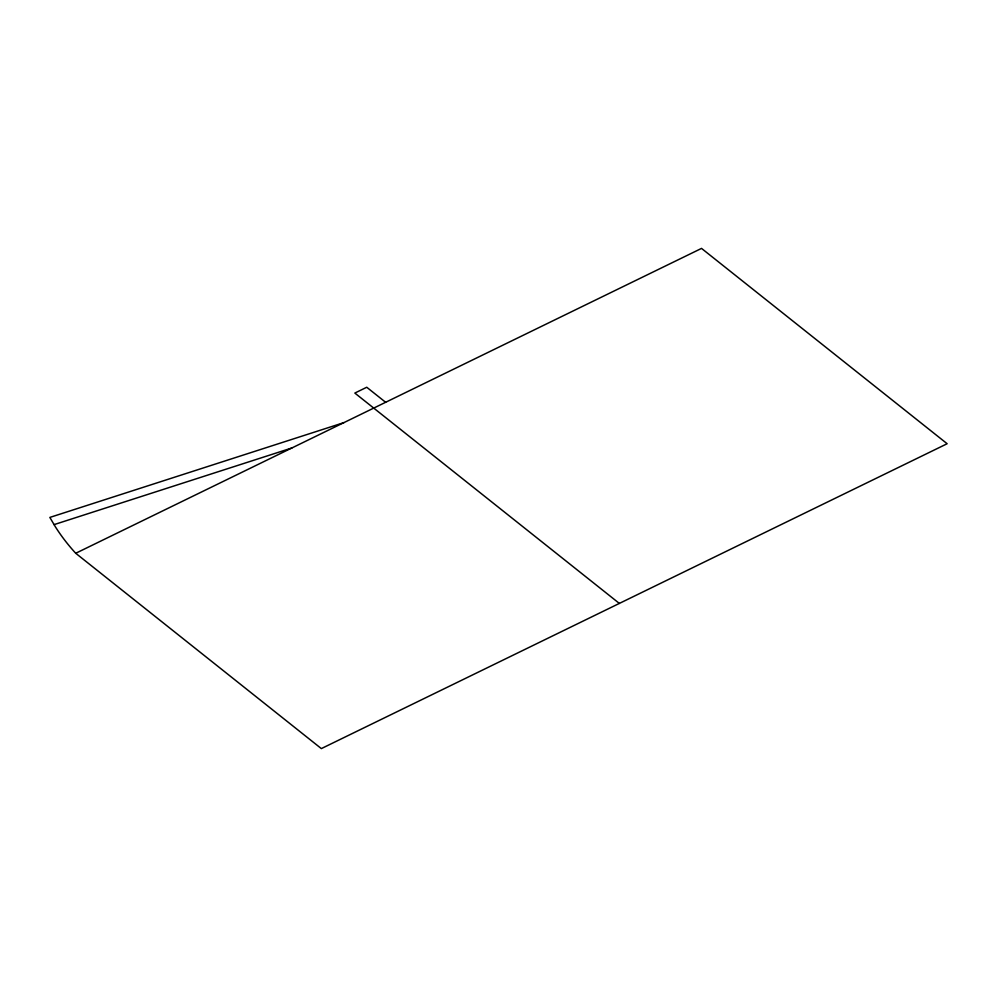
<?xml version="1.0" encoding="UTF-8"?>
<svg xmlns="http://www.w3.org/2000/svg" width="997" height="997" viewBox="0 0 997 997"><rect width="100%" height="100%" fill="white"/><g stroke="black" fill="none" stroke-linecap="round" stroke-linejoin="round"><path stroke-width="1.5" d="M75.722 553.273L701.527 248.403L947.15 443.727L321.346 748.597L75.722 553.273A464.278 263.632 -10.1 0 1 55.321 526.715L49.85 517.418L343.928 422.616M54.037 524.634L291.897 447.965M385.64 402.29L366.746 387.26L354.832 393.067L619.349 603.422"/></g></svg>
